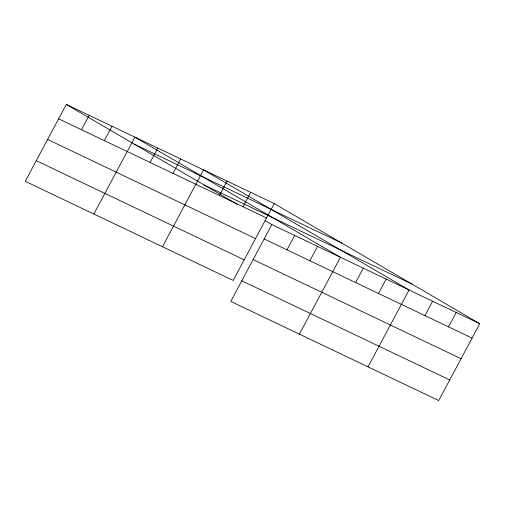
<?xml version="1.0" encoding="UTF-8"?>
<svg xmlns="http://www.w3.org/2000/svg" width="505" height="505" viewBox="0 0 505 505"><rect width="100%" height="100%" fill="white"/><g stroke="black" fill="none" stroke-linecap="round" stroke-linejoin="round"><path stroke-width="0.76" d="M274.221 203.578L66.294 104.434L25.25 181.301L233.177 280.445L274.221 203.578L479.75 323.699L438.706 400.566L230.779 301.422L271.823 224.555L479.75 323.699M81.482 129.728L89.164 115.336M104.352 140.63L112.041 126.244M93.867 214.019L134.911 137.152L340.439 257.272L299.396 334.14M150.099 162.446L157.781 148.053M172.969 173.348L180.657 158.961M162.484 246.737L203.528 169.869L409.056 289.99L368.012 366.857M219.41 195.492L227.092 181.106M242.974 206.728L250.657 192.342M287.01 249.855L294.693 235.463M309.881 260.757L317.563 246.371M355.627 282.573L363.31 268.18M378.498 293.474L386.18 279.088M424.939 315.619L432.621 301.226M448.503 326.855L456.185 312.462M134.115 144.07L342.049 243.221M203.995 184.918L411.928 284.062M58.612 118.82L266.539 217.964M264.14 238.947L472.068 338.091M47.603 139.437L255.53 238.581M253.131 259.564L461.059 358.708M36.259 160.678L244.186 259.822M241.788 280.805L449.715 379.949M66.294 104.434L237.243 204.348M265.169 220.672L271.823 224.555"/></g></svg>
